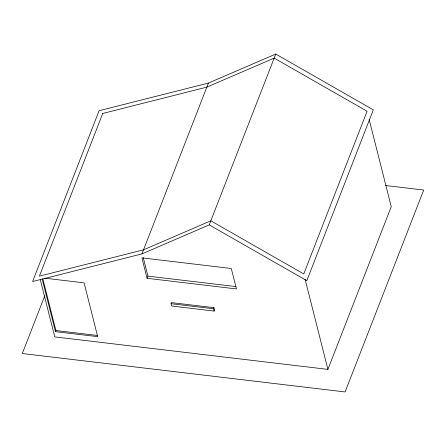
<?xml version="1.0" encoding="UTF-8"?>
<svg xmlns="http://www.w3.org/2000/svg" width="446" height="446" viewBox="0 0 446 446"><rect width="100%" height="100%" fill="white"/><g stroke="black" fill="none" stroke-linecap="round" stroke-linejoin="round"><path stroke-width="0.67" d="M44.79 295.759L22.3 353.533L345.104 391.945L423.7 190.052L385.684 185.525M44.589 278.153L84.082 282.853L97.691 336.652L55.477 331.629L55.901 330.536L42.799 278.761M141.934 253.897L208.433 83.067L275.751 54.055L373.319 109.844L306.815 280.673L209.252 224.879L141.934 253.897L32.603 281.538L99.101 110.708L208.433 83.067M147.069 278.293L141.9 257.855L231.29 268.492L236.464 288.93L147.069 278.293L147.921 276.119L143.25 257.654M171.041 303.704L171.465 302.617L213.952 307.673L214.537 309.987L214.113 311.074L171.626 306.017L171.041 303.704L213.528 308.76L214.113 311.074M209.252 224.879L275.751 54.055M213.528 308.76L213.952 307.673M40.246 279.525L54.763 336.886L327.905 369.388L391.237 206.699L369.126 119.322M147.921 276.119L235.934 286.588M55.901 330.536L97.434 335.481M305.114 279.324L327.905 369.388M42.208 279.179L55.477 331.629M102.725 113.457L39.393 276.152L143.517 249.832L210.835 220.815L303.754 273.95L367.086 111.255L274.167 58.119L206.849 87.137L102.725 113.457"/></g></svg>
